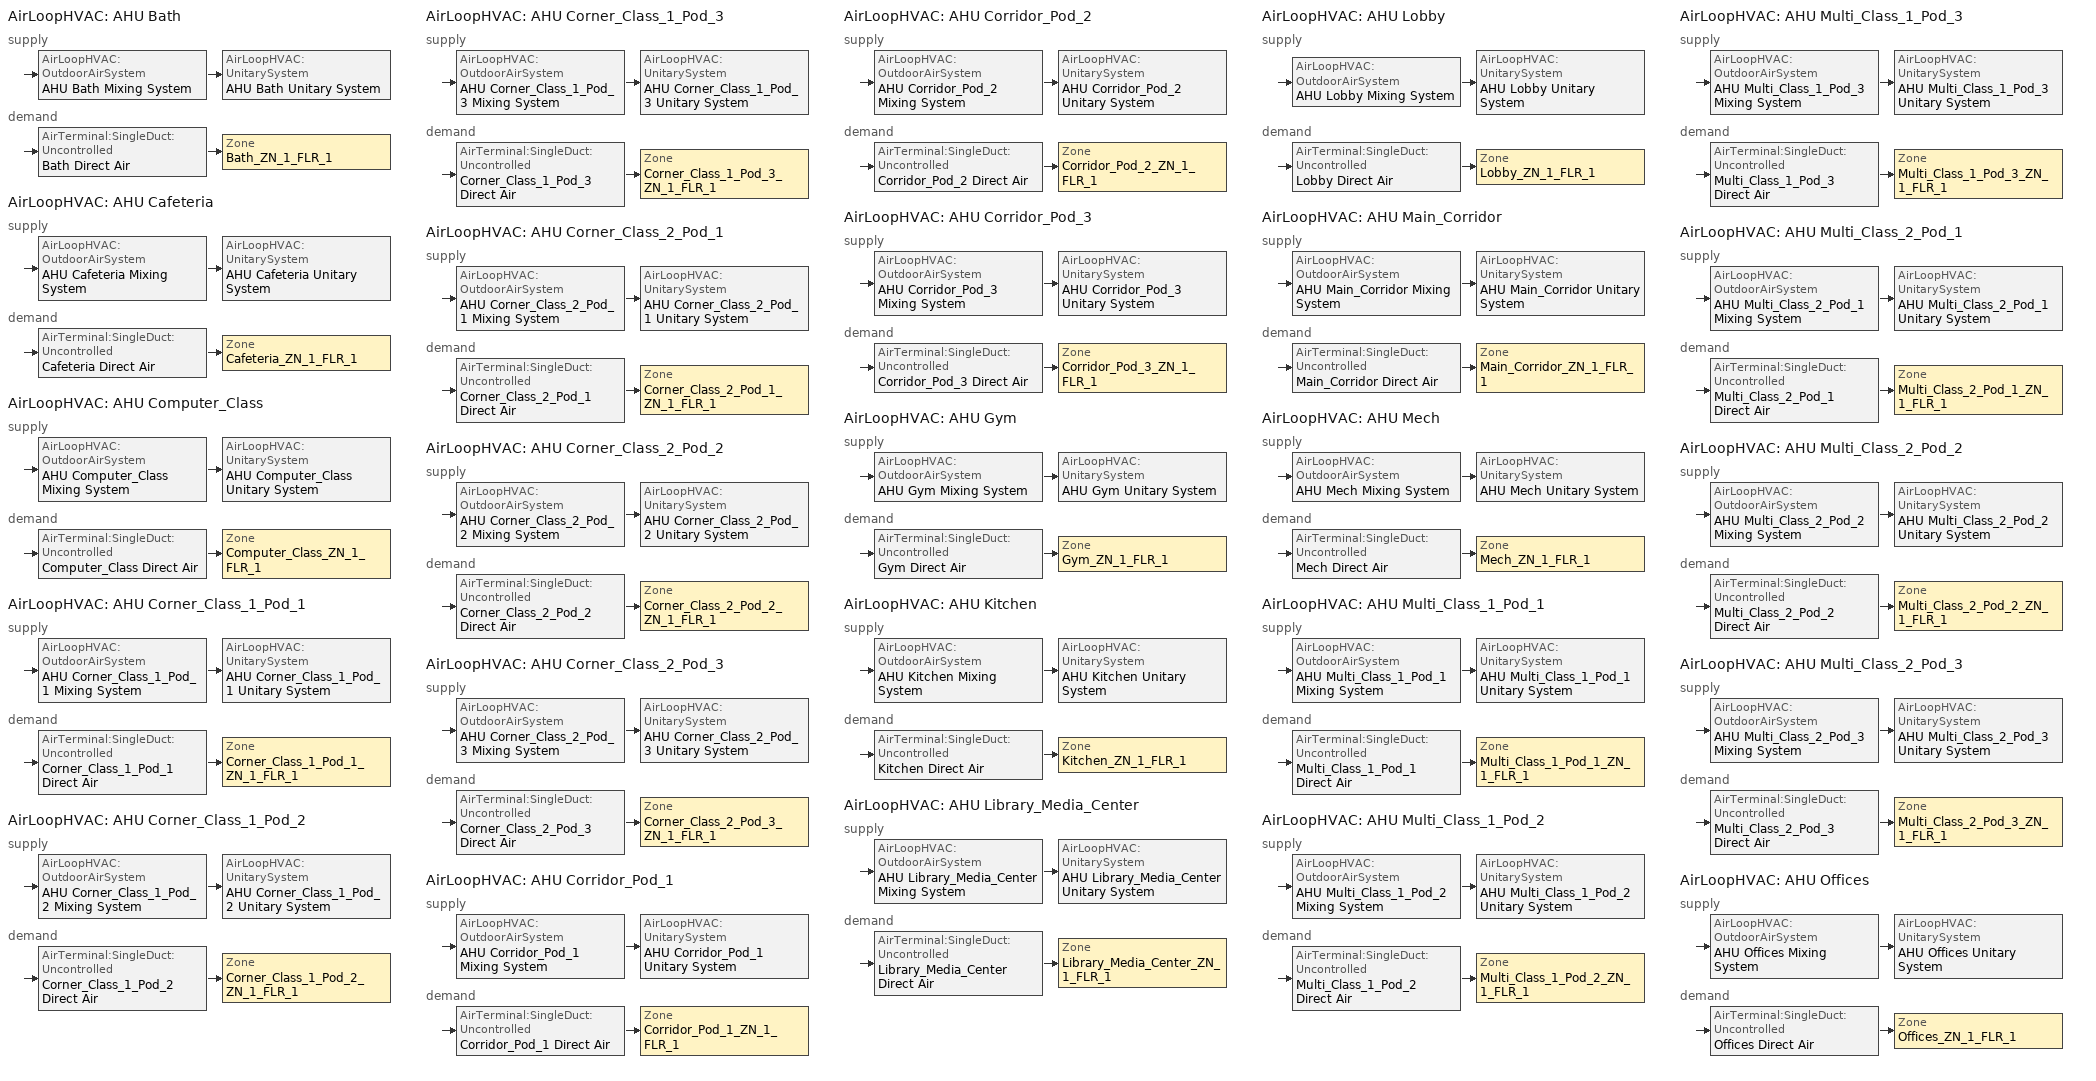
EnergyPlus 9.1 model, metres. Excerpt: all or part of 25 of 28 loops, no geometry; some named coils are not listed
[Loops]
AirLoopHVAC 'AHU Bath'
 supply: AirLoopHVAC:OutdoorAirSystem 'AHU Bath Mixing System' > AirLoopHVAC:UnitarySystem 'AHU Bath Unitary System'
 demand: AirTerminal:SingleDuct:Uncontrolled 'Bath Direct Air' > Zone 'Bath_ZN_1_FLR_1'
AirLoopHVAC 'AHU Cafeteria'
 supply: AirLoopHVAC:OutdoorAirSystem 'AHU Cafeteria Mixing System' > AirLoopHVAC:UnitarySystem 'AHU Cafeteria Unitary System'
 demand: AirTerminal:SingleDuct:Uncontrolled 'Cafeteria Direct Air' > Zone 'Cafeteria_ZN_1_FLR_1'
AirLoopHVAC 'AHU Computer_Class'
 supply: AirLoopHVAC:OutdoorAirSystem 'AHU Computer_Class Mixing System' > AirLoopHVAC:UnitarySystem 'AHU Computer_Class Unitary System'
 demand: AirTerminal:SingleDuct:Uncontrolled 'Computer_Class Direct Air' > Zone 'Computer_Class_ZN_1_FLR_1'
AirLoopHVAC 'AHU Corner_Class_1_Pod_1'
 supply: AirLoopHVAC:OutdoorAirSystem 'AHU Corner_Class_1_Pod_1 Mixing System' > AirLoopHVAC:UnitarySystem 'AHU Corner_Class_1_Pod_1 Unitary System'
 demand: AirTerminal:SingleDuct:Uncontrolled 'Corner_Class_1_Pod_1 Direct Air' > Zone 'Corner_Class_1_Pod_1_ZN_1_FLR_1'
AirLoopHVAC 'AHU Corner_Class_1_Pod_2'
 supply: AirLoopHVAC:OutdoorAirSystem 'AHU Corner_Class_1_Pod_2 Mixing System' > AirLoopHVAC:UnitarySystem 'AHU Corner_Class_1_Pod_2 Unitary System'
 demand: AirTerminal:SingleDuct:Uncontrolled 'Corner_Class_1_Pod_2 Direct Air' > Zone 'Corner_Class_1_Pod_2_ZN_1_FLR_1'
AirLoopHVAC 'AHU Corner_Class_1_Pod_3'
 supply: AirLoopHVAC:OutdoorAirSystem 'AHU Corner_Class_1_Pod_3 Mixing System' > AirLoopHVAC:UnitarySystem 'AHU Corner_Class_1_Pod_3 Unitary System'
 demand: AirTerminal:SingleDuct:Uncontrolled 'Corner_Class_1_Pod_3 Direct Air' > Zone 'Corner_Class_1_Pod_3_ZN_1_FLR_1'
AirLoopHVAC 'AHU Corner_Class_2_Pod_1'
 supply: AirLoopHVAC:OutdoorAirSystem 'AHU Corner_Class_2_Pod_1 Mixing System' > AirLoopHVAC:UnitarySystem 'AHU Corner_Class_2_Pod_1 Unitary System'
 demand: AirTerminal:SingleDuct:Uncontrolled 'Corner_Class_2_Pod_1 Direct Air' > Zone 'Corner_Class_2_Pod_1_ZN_1_FLR_1'
AirLoopHVAC 'AHU Corner_Class_2_Pod_2'
 supply: AirLoopHVAC:OutdoorAirSystem 'AHU Corner_Class_2_Pod_2 Mixing System' > AirLoopHVAC:UnitarySystem 'AHU Corner_Class_2_Pod_2 Unitary System'
 demand: AirTerminal:SingleDuct:Uncontrolled 'Corner_Class_2_Pod_2 Direct Air' > Zone 'Corner_Class_2_Pod_2_ZN_1_FLR_1'
AirLoopHVAC 'AHU Corner_Class_2_Pod_3'
 supply: AirLoopHVAC:OutdoorAirSystem 'AHU Corner_Class_2_Pod_3 Mixing System' > AirLoopHVAC:UnitarySystem 'AHU Corner_Class_2_Pod_3 Unitary System'
 demand: AirTerminal:SingleDuct:Uncontrolled 'Corner_Class_2_Pod_3 Direct Air' > Zone 'Corner_Class_2_Pod_3_ZN_1_FLR_1'
AirLoopHVAC 'AHU Corridor_Pod_1'
 supply: AirLoopHVAC:OutdoorAirSystem 'AHU Corridor_Pod_1 Mixing System' > AirLoopHVAC:UnitarySystem 'AHU Corridor_Pod_1 Unitary System'
 demand: AirTerminal:SingleDuct:Uncontrolled 'Corridor_Pod_1 Direct Air' > Zone 'Corridor_Pod_1_ZN_1_FLR_1'
AirLoopHVAC 'AHU Corridor_Pod_2'
 supply: AirLoopHVAC:OutdoorAirSystem 'AHU Corridor_Pod_2 Mixing System' > AirLoopHVAC:UnitarySystem 'AHU Corridor_Pod_2 Unitary System'
 demand: AirTerminal:SingleDuct:Uncontrolled 'Corridor_Pod_2 Direct Air' > Zone 'Corridor_Pod_2_ZN_1_FLR_1'
AirLoopHVAC 'AHU Corridor_Pod_3'
 supply: AirLoopHVAC:OutdoorAirSystem 'AHU Corridor_Pod_3 Mixing System' > AirLoopHVAC:UnitarySystem 'AHU Corridor_Pod_3 Unitary System'
 demand: AirTerminal:SingleDuct:Uncontrolled 'Corridor_Pod_3 Direct Air' > Zone 'Corridor_Pod_3_ZN_1_FLR_1'
AirLoopHVAC 'AHU Gym'
 supply: AirLoopHVAC:OutdoorAirSystem 'AHU Gym Mixing System' > AirLoopHVAC:UnitarySystem 'AHU Gym Unitary System'
 demand: AirTerminal:SingleDuct:Uncontrolled 'Gym Direct Air' > Zone 'Gym_ZN_1_FLR_1'
AirLoopHVAC 'AHU Kitchen'
 supply: AirLoopHVAC:OutdoorAirSystem 'AHU Kitchen Mixing System' > AirLoopHVAC:UnitarySystem 'AHU Kitchen Unitary System'
 demand: AirTerminal:SingleDuct:Uncontrolled 'Kitchen Direct Air' > Zone 'Kitchen_ZN_1_FLR_1'
AirLoopHVAC 'AHU Library_Media_Center'
 supply: AirLoopHVAC:OutdoorAirSystem 'AHU Library_Media_Center Mixing System' > AirLoopHVAC:UnitarySystem 'AHU Library_Media_Center Unitary System'
 demand: AirTerminal:SingleDuct:Uncontrolled 'Library_Media_Center Direct Air' > Zone 'Library_Media_Center_ZN_1_FLR_1'
AirLoopHVAC 'AHU Lobby'
 supply: AirLoopHVAC:OutdoorAirSystem 'AHU Lobby Mixing System' > AirLoopHVAC:UnitarySystem 'AHU Lobby Unitary System'
 demand: AirTerminal:SingleDuct:Uncontrolled 'Lobby Direct Air' > Zone 'Lobby_ZN_1_FLR_1'
AirLoopHVAC 'AHU Main_Corridor'
 supply: AirLoopHVAC:OutdoorAirSystem 'AHU Main_Corridor Mixing System' > AirLoopHVAC:UnitarySystem 'AHU Main_Corridor Unitary System'
 demand: AirTerminal:SingleDuct:Uncontrolled 'Main_Corridor Direct Air' > Zone 'Main_Corridor_ZN_1_FLR_1'
AirLoopHVAC 'AHU Mech'
 supply: AirLoopHVAC:OutdoorAirSystem 'AHU Mech Mixing System' > AirLoopHVAC:UnitarySystem 'AHU Mech Unitary System'
 demand: AirTerminal:SingleDuct:Uncontrolled 'Mech Direct Air' > Zone 'Mech_ZN_1_FLR_1'
AirLoopHVAC 'AHU Multi_Class_1_Pod_1'
 supply: AirLoopHVAC:OutdoorAirSystem 'AHU Multi_Class_1_Pod_1 Mixing System' > AirLoopHVAC:UnitarySystem 'AHU Multi_Class_1_Pod_1 Unitary System'
 demand: AirTerminal:SingleDuct:Uncontrolled 'Multi_Class_1_Pod_1 Direct Air' > Zone 'Multi_Class_1_Pod_1_ZN_1_FLR_1'
AirLoopHVAC 'AHU Multi_Class_1_Pod_2'
 supply: AirLoopHVAC:OutdoorAirSystem 'AHU Multi_Class_1_Pod_2 Mixing System' > AirLoopHVAC:UnitarySystem 'AHU Multi_Class_1_Pod_2 Unitary System'
 demand: AirTerminal:SingleDuct:Uncontrolled 'Multi_Class_1_Pod_2 Direct Air' > Zone 'Multi_Class_1_Pod_2_ZN_1_FLR_1'
AirLoopHVAC 'AHU Multi_Class_1_Pod_3'
 supply: AirLoopHVAC:OutdoorAirSystem 'AHU Multi_Class_1_Pod_3 Mixing System' > AirLoopHVAC:UnitarySystem 'AHU Multi_Class_1_Pod_3 Unitary System'
 demand: AirTerminal:SingleDuct:Uncontrolled 'Multi_Class_1_Pod_3 Direct Air' > Zone 'Multi_Class_1_Pod_3_ZN_1_FLR_1'
AirLoopHVAC 'AHU Multi_Class_2_Pod_1'
 supply: AirLoopHVAC:OutdoorAirSystem 'AHU Multi_Class_2_Pod_1 Mixing System' > AirLoopHVAC:UnitarySystem 'AHU Multi_Class_2_Pod_1 Unitary System'
 demand: AirTerminal:SingleDuct:Uncontrolled 'Multi_Class_2_Pod_1 Direct Air' > Zone 'Multi_Class_2_Pod_1_ZN_1_FLR_1'
AirLoopHVAC 'AHU Multi_Class_2_Pod_2'
 supply: AirLoopHVAC:OutdoorAirSystem 'AHU Multi_Class_2_Pod_2 Mixing System' > AirLoopHVAC:UnitarySystem 'AHU Multi_Class_2_Pod_2 Unitary System'
 demand: AirTerminal:SingleDuct:Uncontrolled 'Multi_Class_2_Pod_2 Direct Air' > Zone 'Multi_Class_2_Pod_2_ZN_1_FLR_1'
AirLoopHVAC 'AHU Multi_Class_2_Pod_3'
 supply: AirLoopHVAC:OutdoorAirSystem 'AHU Multi_Class_2_Pod_3 Mixing System' > AirLoopHVAC:UnitarySystem 'AHU Multi_Class_2_Pod_3 Unitary System'
 demand: AirTerminal:SingleDuct:Uncontrolled 'Multi_Class_2_Pod_3 Direct Air' > Zone 'Multi_Class_2_Pod_3_ZN_1_FLR_1'
AirLoopHVAC 'AHU Offices'
 supply: AirLoopHVAC:OutdoorAirSystem 'AHU Offices Mixing System' > AirLoopHVAC:UnitarySystem 'AHU Offices Unitary System'
 demand: AirTerminal:SingleDuct:Uncontrolled 'Offices Direct Air' > Zone 'Offices_ZN_1_FLR_1'
[AirLoopHVAC]
Name | Design supply air flow rate
AHU Bath | 0.8
AHU Cafeteria; AHU Library_Media_Center | 5
AHU Computer_Class; AHU Corner_Class_1_Pod_1; AHU Corner_Class_1_Pod_2; AHU Corner_Class_1_Pod_3; AHU Corner_Class_2_Pod_1; AHU Corner_Class_2_Pod_2; AHU Corner_Class_2_Pod_3; AHU Lobby | 0.75
AHU Corridor_Pod_1; AHU Corridor_Pod_2; AHU Corridor_Pod_3; AHU Multi_Class_1_Pod_1; AHU Multi_Class_1_Pod_2; AHU Multi_Class_1_Pod_3 | 6
AHU Gym | 3
AHU Kitchen; AHU Offices | 2.5
AHU Main_Corridor | 1
AHU Mech | 1.5
AHU Multi_Class_2_Pod_1; AHU Multi_Class_2_Pod_2 | 1.3
AHU Multi_Class_2_Pod_3 | 2
[AirLoopHVAC:UnitarySystem] Availability schedule=FANAVAILSCHED; Control type=Load; Cooling supply air flow rate method=SupplyAirFlowRate; Dehumidification control type=None; Dx heating coil sizing ratio=1; Fan placement=BlowThrough; Fraction of on cycle power use=0; Heat pump fan delay time=60; Heat pump time constant=60; Heating supply air flow rate method=SupplyAirFlowRate; Latent load control=SensibleOnlyLoadControl; Maximum cycling rate=2.5; Maximum outdoor dry bulb temperature for supplemental heater operation=21; Maximum supply air temperature=80; Maximum temperature for heat recovery=80; Minimum supply air temperature=2; Supply air fan operating mode schedule=CyclingFanSch; Use doas dx cooling coil=No
Name | Controlling zone or thermostat location | Cooling coil | Cooling supply air flow rate | Heating coil | Heating supply air flow rate | Supply fan
AHU Bath Unitary System | Bath_ZN_1_FLR_1 | Bath Cooling Coil | 0.8 | Bath Heating Coil | 0.8 | AHU Bath Supply Fan
AHU Cafeteria Unitary System | Cafeteria_ZN_1_FLR_1 | Cafeteria Cooling Coil | 5 | Cafeteria Heating Coil | 5 | AHU Cafeteria Supply Fan
AHU Computer_Class Unitary System | Computer_Class_ZN_1_FLR_1 | Computer_Class Cooling Coil | 0.75 | Computer_Class Heating Coil | 0.75 | AHU Computer_Class Supply Fan
AHU Corner_Class_1_Pod_1 Unitary System | Corner_Class_1_Pod_1_ZN_1_FLR_1 | Corner_Class_1_Pod_1 Cooling Coil | 0.75 | Corner_Class_1_Pod_1 Heating Coil | 0.75 | AHU Corner_Class_1_Pod_1 Supply Fan
AHU Corner_Class_1_Pod_2 Unitary System | Corner_Class_1_Pod_2_ZN_1_FLR_1 | Corner_Class_1_Pod_2 Cooling Coil | 0.75 | Corner_Class_1_Pod_2 Heating Coil | 0.75 | AHU Corner_Class_1_Pod_2 Supply Fan
AHU Corner_Class_1_Pod_3 Unitary System | Corner_Class_1_Pod_3_ZN_1_FLR_1 | Corner_Class_1_Pod_3 Cooling Coil | 0.75 | Corner_Class_1_Pod_3 Heating Coil | 0.75 | AHU Corner_Class_1_Pod_3 Supply Fan
AHU Corner_Class_2_Pod_1 Unitary System | Corner_Class_2_Pod_1_ZN_1_FLR_1 | Corner_Class_2_Pod_1 Cooling Coil | 0.75 | Corner_Class_2_Pod_1 Heating Coil | 0.75 | AHU Corner_Class_2_Pod_1 Supply Fan
AHU Corner_Class_2_Pod_2 Unitary System | Corner_Class_2_Pod_2_ZN_1_FLR_1 | Corner_Class_2_Pod_2 Cooling Coil | 0.75 | Corner_Class_2_Pod_2 Heating Coil | 0.75 | AHU Corner_Class_2_Pod_2 Supply Fan
AHU Corner_Class_2_Pod_3 Unitary System | Corner_Class_2_Pod_3_ZN_1_FLR_1 | Corner_Class_2_Pod_3 Cooling Coil | 0.75 | Corner_Class_2_Pod_3 Heating Coil | 0.75 | AHU Corner_Class_2_Pod_3 Supply Fan
AHU Corridor_Pod_1 Unitary System | Corridor_Pod_1_ZN_1_FLR_1 | Corridor_Pod_1 Cooling Coil | 6 | Corridor_Pod_1 Heating Coil | 6 | AHU Corridor_Pod_1 Supply Fan
AHU Corridor_Pod_2 Unitary System | Corridor_Pod_2_ZN_1_FLR_1 | Corridor_Pod_2 Cooling Coil | 6 | Corridor_Pod_2 Heating Coil | 6 | AHU Corridor_Pod_2 Supply Fan
AHU Corridor_Pod_3 Unitary System | Corridor_Pod_3_ZN_1_FLR_1 | Corridor_Pod_3 Cooling Coil | 6 | Corridor_Pod_3 Heating Coil | 6 | AHU Corridor_Pod_3 Supply Fan
AHU Gym Unitary System | Gym_ZN_1_FLR_1 | Gym Cooling Coil | 3 | Gym Heating Coil | 3 | AHU Gym Supply Fan
AHU Kitchen Unitary System | Kitchen_ZN_1_FLR_1 | Kitchen Cooling Coil | 2.5 | Kitchen Heating Coil | 2.5 | AHU Kitchen Supply Fan
AHU Library_Media_Center Unitary System | Library_Media_Center_ZN_1_FLR_1 | Library_Media_Center Cooling Coil | 5 | Library_Media_Center Heating Coil | 5 | AHU Library_Media_Center Supply Fan
AHU Lobby Unitary System | Lobby_ZN_1_FLR_1 | Lobby Cooling Coil | 0.75 | Lobby Heating Coil | 0.75 | AHU Lobby Supply Fan
AHU Main_Corridor Unitary System | Main_Corridor_ZN_1_FLR_1 | Main_Corridor Cooling Coil | 1 | Main_Corridor Heating Coil | 1 | AHU Main_Corridor Supply Fan
AHU Mech Unitary System | Mech_ZN_1_FLR_1 | Mech Cooling Coil | 1.5 | Mech Heating Coil | 1.5 | AHU Mech Supply Fan
AHU Multi_Class_1_Pod_1 Unitary System | Multi_Class_1_Pod_1_ZN_1_FLR_1 | Multi_Class_1_Pod_1 Cooling Coil | 6 | Multi_Class_1_Pod_1 Heating Coil | 6 | AHU Multi_Class_1_Pod_1 Supply Fan
AHU Multi_Class_1_Pod_2 Unitary System | Multi_Class_1_Pod_2_ZN_1_FLR_1 | Multi_Class_1_Pod_2 Cooling Coil | 6 | Multi_Class_1_Pod_2 Heating Coil | 6 | AHU Multi_Class_1_Pod_2 Supply Fan
AHU Multi_Class_1_Pod_3 Unitary System | Multi_Class_1_Pod_3_ZN_1_FLR_1 | Multi_Class_1_Pod_3 Cooling Coil | 6 | Multi_Class_1_Pod_3 Heating Coil | 6 | AHU Multi_Class_1_Pod_3 Supply Fan
AHU Multi_Class_2_Pod_1 Unitary System | Multi_Class_2_Pod_1_ZN_1_FLR_1 | Multi_Class_2_Pod_1 Cooling Coil | 1.3 | Multi_Class_2_Pod_1 Heating Coil | 1.3 | AHU Multi_Class_2_Pod_1 Supply Fan
AHU Multi_Class_2_Pod_2 Unitary System | Multi_Class_2_Pod_2_ZN_1_FLR_1 | Multi_Class_2_Pod_2 Cooling Coil | 1.3 | Multi_Class_2_Pod_2 Heating Coil | 1.3 | AHU Multi_Class_2_Pod_2 Supply Fan
AHU Multi_Class_2_Pod_3 Unitary System | Multi_Class_2_Pod_3_ZN_1_FLR_1 | Multi_Class_2_Pod_3 Cooling Coil | 2 | Multi_Class_2_Pod_3 Heating Coil | 2 | AHU Multi_Class_2_Pod_3 Supply Fan
AHU Offices Unitary System | Offices_ZN_1_FLR_1 | Offices Cooling Coil | 2.5 | Offices Heating Coil | 2.5 | AHU Offices Supply Fan
[AirTerminal:SingleDuct:Uncontrolled] Availability schedule=ALWAYS_ON
Name | Maximum air flow rate
Bath Direct Air | 0.8
Cafeteria Direct Air; Library_Media_Center Direct Air | 5
Computer_Class Direct Air; Corner_Class_1_Pod_1 Direct Air; Corner_Class_1_Pod_2 Direct Air; Corner_Class_1_Pod_3 Direct Air; Corner_Class_2_Pod_1 Direct Air; Corner_Class_2_Pod_2 Direct Air; Corner_Class_2_Pod_3 Direct Air; Multi_Class_2_Pod_3 Direct Air | 2
Corridor_Pod_1 Direct Air; Corridor_Pod_2 Direct Air; Corridor_Pod_3 Direct Air; Multi_Class_1_Pod_1 Direct Air; Multi_Class_1_Pod_2 Direct Air; Multi_Class_1_Pod_3 Direct Air | 6
Gym Direct Air | 3
Kitchen Direct Air; Offices Direct Air | 2.5
Lobby Direct Air | 0.75
Main_Corridor Direct Air | 1
Mech Direct Air | 1.5
Multi_Class_2_Pod_1 Direct Air; Multi_Class_2_Pod_2 Direct Air | 1.3
[Controller:OutdoorAir] Control high indoor humidity based on outdoor humidity ratio=Yes; Economizer control action type=ModulateFlow; Economizer control type=NoEconomizer; Heat recovery bypass control type=BypassWhenWithinEconomizerLimits; High humidity control=No; High humidity outdoor air flow ratio=1; Lockout type=NoLockout; Maximum outdoor air flow rate=1; Minimum limit type=ProportionalMinimum; Minimum outdoor air flow rate=0
AHU Bath Mixing Controller; AHU Cafeteria Mixing Controller; AHU Computer_Class Mixing Controller; AHU Corner_Class_1_Pod_1 Mixing Controller; AHU Corner_Class_1_Pod_2 Mixing Controller; AHU Corner_Class_1_Pod_3 Mixing Controller; AHU Corner_Class_2_Pod_1 Mixing Controller; AHU Corner_Class_2_Pod_2 Mixing Controller; AHU Corner_Class_2_Pod_3 Mixing Controller; AHU Corridor_Pod_1 Mixing Controller; AHU Corridor_Pod_2 Mixing Controller; AHU Corridor_Pod_3 Mixing Controller; AHU Gym Mixing Controller; AHU Kitchen Mixing Controller; AHU Library_Media_Center Mixing Controller; AHU Lobby Mixing Controller; AHU Main_Corridor Mixing Controller; AHU Mech Mixing Controller; AHU Multi_Class_1_Pod_1 Mixing Controller; AHU Multi_Class_1_Pod_2 Mixing Controller; AHU Multi_Class_1_Pod_3 Mixing Controller; AHU Multi_Class_2_Pod_1 Mixing Controller; AHU Multi_Class_2_Pod_2 Mixing Controller; AHU Multi_Class_2_Pod_3 Mixing Controller; AHU Offices Mixing Controller
[EnergyManagementSystem:Actuator] Actuated component control type=Air Mass Flow Rate; Actuated component type=Outdoor Air Controller
Name | Actuated component unique
Bath_Mixing_Flow | AHU Bath Mixing Controller
Cafeteria_Mixing_Flow | AHU Cafeteria Mixing Controller
Computer_Class_Mixing_Flow | AHU Computer_Class Mixing Controller
Corner_Class_1_Pod_1_Mixing_Flow | AHU Corner_Class_1_Pod_1 Mixing Controller
Corner_Class_1_Pod_2_Mixing_Flow | AHU Corner_Class_1_Pod_2 Mixing Controller
Corner_Class_1_Pod_3_Mixing_Flow | AHU Corner_Class_1_Pod_3 Mixing Controller
Corner_Class_2_Pod_1_Mixing_Flow | AHU Corner_Class_2_Pod_1 Mixing Controller
Corner_Class_2_Pod_2_Mixing_Flow | AHU Corner_Class_2_Pod_2 Mixing Controller
Corner_Class_2_Pod_3_Mixing_Flow | AHU Corner_Class_2_Pod_3 Mixing Controller
Corridor_Pod_1_Mixing_Flow | AHU Corridor_Pod_1 Mixing Controller
Corridor_Pod_2_Mixing_Flow | AHU Corridor_Pod_2 Mixing Controller
Corridor_Pod_3_Mixing_Flow | AHU Corridor_Pod_3 Mixing Controller
Gym_Mixing_Flow | AHU Gym Mixing Controller
Kitchen_Mixing_Flow | AHU Kitchen Mixing Controller
Library_Media_Center_Mixing_Flow | AHU Library_Media_Center Mixing Controller
Lobby_Mixing_Flow | AHU Lobby Mixing Controller
Main_Corridor_Mixing_Flow | AHU Main_Corridor Mixing Controller
Mech_Mixing_Flow | AHU Mech Mixing Controller
Multi_Class_1_Pod_1_Mixing_Flow | AHU Multi_Class_1_Pod_1 Mixing Controller
Multi_Class_1_Pod_2_Mixing_Flow | AHU Multi_Class_1_Pod_2 Mixing Controller
Multi_Class_1_Pod_3_Mixing_Flow | AHU Multi_Class_1_Pod_3 Mixing Controller
Multi_Class_2_Pod_1_Mixing_Flow | AHU Multi_Class_2_Pod_1 Mixing Controller
Multi_Class_2_Pod_2_Mixing_Flow | AHU Multi_Class_2_Pod_2 Mixing Controller
Multi_Class_2_Pod_3_Mixing_Flow | AHU Multi_Class_2_Pod_3 Mixing Controller
Offices_Mixing_Flow | AHU Offices Mixing Controller
[EnergyManagementSystem:GlobalVariable]
EnergyManagementSystem:GlobalVariable 24: Multi_Class_2_Pod_3_HWCoil_Air_Mdot; Multi_Class_2_Pod_3_HWCoil_Water_Mdot; Multi_Class_2_Pod_3_HWCoil_Water_Mdot_Max; Multi_Class_2_Pod_3_HWCoil_Coil_Eff; Multi_Class_2_Pod_3_HWCoil_Air_Toutlet; Multi_Class_2_Pod_3_HWCoil_Tot_Cool_Power; Multi_Class_2_Pod_3_HWCoil_Air_Woutlet; Multi_Class_2_Pod_3_HWCoil_Water_Toutlet; Multi_Class_2_Pod_3_HWCoil_Asad; Multi_Class_2_Pod_3_HWCoil_Bsad; Multi_Class_2_Pod_3_HWCoil_Acd; Multi_Class_2_Pod_3_HWCoil_Bcd; Multi_Class_2_Pod_3_HWCoil_UA; Multi_Class_2_POD_3_HWCoil_InletCoeff
EnergyManagementSystem:GlobalVariable 25: Corridor_Pod_1_CWCoil_Air_Mdot; Corridor_Pod_1_CWCoil_Water_Mdot; Corridor_Pod_1_CWCoil_Water_Mdot_Max; Corridor_Pod_1_CWCoil_Coil_Eff; Corridor_Pod_1_CWCoil_Air_Toutlet; Corridor_Pod_1_CWCoil_Tot_Cool_Power; Corridor_Pod_1_CWCoil_Air_Woutlet; Corridor_Pod_1_CWCoil_Water_Toutlet; Corridor_Pod_1_CWCoil_Asad; Corridor_Pod_1_CWCoil_Bsad; Corridor_Pod_1_CWCoil_Acd; Corridor_Pod_1_CWCoil_Bcd; Corridor_Pod_1_CWCoil_UA; Corridor_Pod_1_CWCoil_InletCoeff
EnergyManagementSystem:GlobalVariable 26: Corridor_Pod_1_HWCoil_Air_Mdot; Corridor_Pod_1_HWCoil_Water_Mdot; Corridor_Pod_1_HWCoil_Water_Mdot_Max; Corridor_Pod_1_HWCoil_Coil_Eff; Corridor_Pod_1_HWCoil_Air_Toutlet; Corridor_Pod_1_HWCoil_Tot_Cool_Power; Corridor_Pod_1_HWCoil_Air_Woutlet; Corridor_Pod_1_HWCoil_Water_Toutlet; Corridor_Pod_1_HWCoil_Asad; Corridor_Pod_1_HWCoil_Bsad; Corridor_Pod_1_HWCoil_Acd; Corridor_Pod_1_HWCoil_Bcd; Corridor_Pod_1_HWCoil_UA; Corridor_Pod_1_HWCoil_InletCoeff
EnergyManagementSystem:GlobalVariable 27: Corridor_Pod_2_CWCoil_Air_Mdot; Corridor_Pod_2_CWCoil_Water_Mdot; Corridor_Pod_2_CWCoil_Water_Mdot_Max; Corridor_Pod_2_CWCoil_Coil_Eff; Corridor_Pod_2_CWCoil_Air_Toutlet; Corridor_Pod_2_CWCoil_Tot_Cool_Power; Corridor_Pod_2_CWCoil_Air_Woutlet; Corridor_Pod_2_CWCoil_Water_Toutlet; Corridor_Pod_2_CWCoil_Asad; Corridor_Pod_2_CWCoil_Bsad; Corridor_Pod_2_CWCoil_Acd; Corridor_Pod_2_CWCoil_Bcd; Corridor_Pod_2_CWCoil_UA; Corridor_Pod_2_CWCoil_InletCoeff
EnergyManagementSystem:GlobalVariable 28: Corridor_Pod_2_HWCoil_Air_Mdot; Corridor_Pod_2_HWCoil_Water_Mdot; Corridor_Pod_2_HWCoil_Water_Mdot_Max; Corridor_Pod_2_HWCoil_Coil_Eff; Corridor_Pod_2_HWCoil_Air_Toutlet; Corridor_Pod_2_HWCoil_Tot_Cool_Power; Corridor_Pod_2_HWCoil_Air_Woutlet; Corridor_Pod_2_HWCoil_Water_Toutlet; Corridor_Pod_2_HWCoil_Asad; Corridor_Pod_2_HWCoil_Bsad; Corridor_Pod_2_HWCoil_Acd; Corridor_Pod_2_HWCoil_Bcd; Corridor_Pod_2_HWCoil_UA; Corridor_Pod_2_HWCoil_InletCoeff
EnergyManagementSystem:GlobalVariable 29: Corridor_Pod_3_CWCoil_Air_Mdot; Corridor_Pod_3_CWCoil_Water_Mdot; Corridor_Pod_3_CWCoil_Water_Mdot_Max; Corridor_Pod_3_CWCoil_Coil_Eff; Corridor_Pod_3_CWCoil_Air_Toutlet; Corridor_Pod_3_CWCoil_Tot_Cool_Power; Corridor_Pod_3_CWCoil_Air_Woutlet; Corridor_Pod_3_CWCoil_Water_Toutlet; Corridor_Pod_3_CWCoil_Asad; Corridor_Pod_3_CWCoil_Bsad; Corridor_Pod_3_CWCoil_Acd; Corridor_Pod_3_CWCoil_Bcd; Corridor_Pod_3_CWCoil_UA; Corridor_Pod_3_CWCoil_InletCoeff
EnergyManagementSystem:GlobalVariable 30: Corridor_Pod_3_HWCoil_Air_Mdot; Corridor_Pod_3_HWCoil_Water_Mdot; Corridor_Pod_3_HWCoil_Water_Mdot_Max; Corridor_Pod_3_HWCoil_Coil_Eff; Corridor_Pod_3_HWCoil_Air_Toutlet; Corridor_Pod_3_HWCoil_Tot_Cool_Power; Corridor_Pod_3_HWCoil_Air_Woutlet; Corridor_Pod_3_HWCoil_Water_Toutlet; Corridor_Pod_3_HWCoil_Asad; Corridor_Pod_3_HWCoil_Bsad; Corridor_Pod_3_HWCoil_Acd; Corridor_Pod_3_HWCoil_Bcd; Corridor_Pod_3_HWCoil_UA; Corridor_Pod_3_HWCoil_InletCoeff
EnergyManagementSystem:GlobalVariable 31: Main_Corridor_CWCoil_Air_Mdot; Main_Corridor_CWCoil_Water_Mdot; Main_Corridor_CWCoil_Water_Mdot_Max; Main_Corridor_CWCoil_Coil_Eff; Main_Corridor_CWCoil_Air_Toutlet; Main_Corridor_CWCoil_Tot_Cool_Power; Main_Corridor_CWCoil_Air_Woutlet; Main_Corridor_CWCoil_Water_Toutlet; Main_Corridor_CWCoil_Asad; Main_Corridor_CWCoil_Bsad; Main_Corridor_CWCoil_Acd; Main_Corridor_CWCoil_Bcd; Main_Corridor_CWCoil_UA; Main_Corridor_CWCoil_InletCoeff
EnergyManagementSystem:GlobalVariable 32: Main_Corridor_HWCoil_Air_Mdot; Main_Corridor_HWCoil_Water_Mdot; Main_Corridor_HWCoil_Water_Mdot_Max; Main_Corridor_HWCoil_Coil_Eff; Main_Corridor_HWCoil_Air_Toutlet; Main_Corridor_HWCoil_Tot_Cool_Power; Main_Corridor_HWCoil_Air_Woutlet; Main_Corridor_HWCoil_Water_Toutlet; Main_Corridor_HWCoil_Asad; Main_Corridor_HWCoil_Bsad; Main_Corridor_HWCoil_Acd; Main_Corridor_HWCoil_Bcd; Main_Corridor_HWCoil_UA; Main_Corridor_HWCoil_InletCoeff
EnergyManagementSystem:GlobalVariable 33: Mech_CWCoil_Air_Mdot; Mech_CWCoil_Water_Mdot; Mech_CWCoil_Water_Mdot_Max; Mech_CWCoil_Coil_Eff; Mech_CWCoil_Air_Toutlet; Mech_CWCoil_Tot_Cool_Power; Mech_CWCoil_Air_Woutlet; Mech_CWCoil_Water_Toutlet; Mech_CWCoil_Asad; Mech_CWCoil_Bsad; Mech_CWCoil_Acd; Mech_CWCoil_Bcd; Mech_CWCoil_UA; Mech_CWCoil_InletCoeff
EnergyManagementSystem:GlobalVariable 34: Mech_HWCoil_Air_Mdot; Mech_HWCoil_Water_Mdot; Mech_HWCoil_Water_Mdot_Max; Mech_HWCoil_Coil_Eff; Mech_HWCoil_Air_Toutlet; Mech_HWCoil_Tot_Cool_Power; Mech_HWCoil_Air_Woutlet; Mech_HWCoil_Water_Toutlet; Mech_HWCoil_Asad; Mech_HWCoil_Bsad; Mech_HWCoil_Acd; Mech_HWCoil_Bcd; Mech_HWCoil_UA; Mech_HWCoil_InletCoeff
EnergyManagementSystem:GlobalVariable 35: Computer_Class_CWCoil_Air_Mdot; Computer_Class_CWCoil_Water_Mdot; Computer_Class_CWCoil_Water_Mdot_Max; Computer_Class_CWCoil_Coil_Eff; Computer_Class_CWCoil_Air_Toutlet; Computer_Class_CWCoil_Tot_Cool_Power; Computer_Class_CWCoil_Air_Woutlet; Computer_Class_CWCoil_Water_Toutlet; Computer_Class_CWCoil_Asad; Computer_Class_CWCoil_Bsad; Computer_Class_CWCoil_Acd; Computer_Class_CWCoil_Bcd; Computer_Class_CWCoil_UA; Computer_Class_CWCoil_InletCoeff
EnergyManagementSystem:GlobalVariable 36: Computer_Class_HWCoil_Air_Mdot; Computer_Class_HWCoil_Water_Mdot; Computer_Class_HWCoil_Water_Mdot_Max; Computer_Class_HWCoil_Coil_Eff; Computer_Class_HWCoil_Air_Toutlet; Computer_Class_HWCoil_Tot_Cool_Power; Computer_Class_HWCoil_Air_Woutlet; Computer_Class_HWCoil_Water_Toutlet; Computer_Class_HWCoil_Asad; Computer_Class_HWCoil_Bsad; Computer_Class_HWCoil_Acd; Computer_Class_HWCoil_Bcd; Computer_Class_HWCoil_UA; Computer_Class_HWCoil_InletCoeff
EnergyManagementSystem:GlobalVariable 37: Library_Media_Center_CWCoil_Air_Mdot; Library_Media_Center_CWCoil_Water_Mdot; Library_Media_Center_CWCoil_Water_Mdot_Max; Library_Media_Center_CWCoil_Coil_Eff; Library_Media_Center_CWCoil_Air_Toutlet; Library_Media_Center_CWCoil_Tot_Cool_Power; Library_Media_Center_CWCoil_Air_Woutlet; Library_Media_Center_CWCoil_Water_Toutlet; Library_Media_Center_CWCoil_Asad; Library_Media_Center_CWCoil_Bsad; Library_Media_Center_CWCoil_Acd; Library_Media_Center_CWCoil_Bcd; Library_Media_Center_CWCoil_UA; Library_Media_Center_CWCoil_InletCoeff
EnergyManagementSystem:GlobalVariable 38: Library_Media_Center_HWCoil_Air_Mdot; Library_Media_Center_HWCoil_Water_Mdot; Library_Media_Center_HWCoil_Water_Mdot_Max; Library_Media_Center_HWCoil_Coil_Eff; Library_Media_Center_HWCoil_Air_Toutlet; Library_Media_Center_HWCoil_Tot_Cool_Power; Library_Media_Center_HWCoil_Air_Woutlet; Library_Media_Center_HWCoil_Water_Toutlet; Library_Media_Center_HWCoil_Asad; Library_Media_Center_HWCoil_Bsad; Library_Media_Center_HWCoil_Acd; Library_Media_Center_HWCoil_Bcd; Library_Media_Center_HWCoil_UA; Library_Media_Center_HWCoil_InletCoeff
EnergyManagementSystem:GlobalVariable 39: Offices_CWCoil_Air_Mdot; Offices_CWCoil_Water_Mdot; Offices_CWCoil_Water_Mdot_Max; Offices_CWCoil_Coil_Eff; Offices_CWCoil_Air_Toutlet; Offices_CWCoil_Tot_Cool_Power; Offices_CWCoil_Air_Woutlet; Offices_CWCoil_Water_Toutlet; Offices_CWCoil_Asad; Offices_CWCoil_Bsad; Offices_CWCoil_Acd; Offices_CWCoil_Bcd; Offices_CWCoil_UA; Offices_CWCoil_InletCoeff
EnergyManagementSystem:GlobalVariable 40: Offices_HWCoil_Air_Mdot; Offices_HWCoil_Water_Mdot; Offices_HWCoil_Water_Mdot_Max; Offices_HWCoil_Coil_Eff; Offices_HWCoil_Air_Toutlet; Offices_HWCoil_Tot_Cool_Power; Offices_HWCoil_Air_Woutlet; Offices_HWCoil_Water_Toutlet; Offices_HWCoil_Asad; Offices_HWCoil_Bsad; Offices_HWCoil_Acd; Offices_HWCoil_Bcd; Offices_HWCoil_UA; Offices_HWCoil_InletCoeff
EnergyManagementSystem:GlobalVariable 41: Lobby_CWCoil_Air_Mdot; Lobby_CWCoil_Water_Mdot; Lobby_CWCoil_Water_Mdot_Max; Lobby_CWCoil_Coil_Eff; Lobby_CWCoil_Air_Toutlet; Lobby_CWCoil_Tot_Cool_Power; Lobby_CWCoil_Air_Woutlet; Lobby_CWCoil_Water_Toutlet; Lobby_CWCoil_Asad; Lobby_CWCoil_Bsad; Lobby_CWCoil_Acd; Lobby_CWCoil_Bcd; Lobby_CWCoil_UA; Lobby_CWCoil_InletCoeff
EnergyManagementSystem:GlobalVariable 42: Lobby_HWCoil_Air_Mdot; Lobby_HWCoil_Water_Mdot; Lobby_HWCoil_Water_Mdot_Max; Lobby_HWCoil_Coil_Eff; Lobby_HWCoil_Air_Toutlet; Lobby_HWCoil_Tot_Cool_Power; Lobby_HWCoil_Air_Woutlet; Lobby_HWCoil_Water_Toutlet; Lobby_HWCoil_Asad; Lobby_HWCoil_Bsad; Lobby_HWCoil_Acd; Lobby_HWCoil_Bcd; Lobby_HWCoil_UA; Lobby_HWCoil_InletCoeff
EnergyManagementSystem:GlobalVariable 43: Cafeteria_CWCoil_Air_Mdot; Cafeteria_CWCoil_Water_Mdot; Cafeteria_CWCoil_Water_Mdot_Max; Cafeteria_CWCoil_Coil_Eff; Cafeteria_CWCoil_Air_Toutlet; Cafeteria_CWCoil_Tot_Cool_Power; Cafeteria_CWCoil_Air_Woutlet; Cafeteria_CWCoil_Water_Toutlet; Cafeteria_CWCoil_Asad; Cafeteria_CWCoil_Bsad; Cafeteria_CWCoil_Acd; Cafeteria_CWCoil_Bcd; Cafeteria_CWCoil_UA; Cafeteria_CWCoil_InletCoeff
EnergyManagementSystem:GlobalVariable 44: Cafeteria_HWCoil_Air_Mdot; Cafeteria_HWCoil_Water_Mdot; Cafeteria_HWCoil_Water_Mdot_Max; Cafeteria_HWCoil_Coil_Eff; Cafeteria_HWCoil_Air_Toutlet; Cafeteria_HWCoil_Tot_Cool_Power; Cafeteria_HWCoil_Air_Woutlet; Cafeteria_HWCoil_Water_Toutlet; Cafeteria_HWCoil_Asad; Cafeteria_HWCoil_Bsad; Cafeteria_HWCoil_Acd; Cafeteria_HWCoil_Bcd; Cafeteria_HWCoil_UA; Cafeteria_HWCoil_InletCoeff
EnergyManagementSystem:GlobalVariable 45: Kitchen_CWCoil_Air_Mdot; Kitchen_CWCoil_Water_Mdot; Kitchen_CWCoil_Water_Mdot_Max; Kitchen_CWCoil_Coil_Eff; Kitchen_CWCoil_Air_Toutlet; Kitchen_CWCoil_Tot_Cool_Power; Kitchen_CWCoil_Air_Woutlet; Kitchen_CWCoil_Water_Toutlet; Kitchen_CWCoil_Asad; Kitchen_CWCoil_Bsad; Kitchen_CWCoil_Acd; Kitchen_CWCoil_Bcd; Kitchen_CWCoil_UA; Kitchen_CWCoil_InletCoeff
EnergyManagementSystem:GlobalVariable 46: Kitchen_HWCoil_Air_Mdot; Kitchen_HWCoil_Water_Mdot; Kitchen_HWCoil_Water_Mdot_Max; Kitchen_HWCoil_Coil_Eff; Kitchen_HWCoil_Air_Toutlet; Kitchen_HWCoil_Tot_Cool_Power; Kitchen_HWCoil_Air_Woutlet; Kitchen_HWCoil_Water_Toutlet; Kitchen_HWCoil_Asad; Kitchen_HWCoil_Bsad; Kitchen_HWCoil_Acd; Kitchen_HWCoil_Bcd; Kitchen_HWCoil_UA; Kitchen_HWCoil_InletCoeff
[EnergyManagementSystem:InternalVariable]
Name | Internal data index key | Internal data type
Bath_CoolDes_Qdot | AHU Bath Unitary System | Unitary HVAC Design Cooling Capacity
Bath_HeatDes_Qdot | AHU Bath Unitary System | Unitary System Control Zone Mass Flow Fraction
Cafeteria_CoolDes_Qdot | AHU Cafeteria Unitary System | Unitary HVAC Design Cooling Capacity
Cafeteria_HeatDes_Qdot | AHU Cafeteria Unitary System | Unitary System Control Zone Mass Flow Fraction
Computer_Class_CoolDes_Qdot | AHU Computer_Class Unitary System | Unitary HVAC Design Cooling Capacity
Computer_Class_HeatDes_Qdot | AHU Computer_Class Unitary System | Unitary System Control Zone Mass Flow Fraction
Corner_Class_1_Pod_1_CoolDes_Qdot | AHU Corner_Class_1_Pod_1 Unitary System | Unitary HVAC Design Cooling Capacity
Corner_Class_1_Pod_1_HeatDes_Qdot | AHU Corner_Class_1_Pod_1 Unitary System | Unitary System Control Zone Mass Flow Fraction
Corner_Class_1_Pod_2_CoolDes_Qdot | AHU Corner_Class_1_Pod_2 Unitary System | Unitary HVAC Design Cooling Capacity
Corner_Class_1_Pod_2_HeatDes_Qdot | AHU Corner_Class_1_Pod_2 Unitary System | Unitary System Control Zone Mass Flow Fraction
Corner_Class_1_Pod_3_CoolDes_Qdot | AHU Corner_Class_1_Pod_3 Unitary System | Unitary HVAC Design Cooling Capacity
Corner_Class_1_Pod_3_HeatDes_Qdot | AHU Corner_Class_1_Pod_3 Unitary System | Unitary System Control Zone Mass Flow Fraction
Corner_Class_2_Pod_1_CoolDes_Qdot | AHU Corner_Class_2_Pod_1 Unitary System | Unitary HVAC Design Cooling Capacity
Corner_Class_2_Pod_1_HeatDes_Qdot | AHU Corner_Class_2_Pod_1 Unitary System | Unitary System Control Zone Mass Flow Fraction
Corner_Class_2_Pod_2_CoolDes_Qdot | AHU Corner_Class_2_Pod_2 Unitary System | Unitary HVAC Design Cooling Capacity
Corner_Class_2_Pod_2_HeatDes_Qdot | AHU Corner_Class_2_Pod_2 Unitary System | Unitary System Control Zone Mass Flow Fraction
Corner_Class_2_Pod_3_CoolDes_Qdot | AHU Corner_Class_2_Pod_3 Unitary System | Unitary HVAC Design Cooling Capacity
Corner_Class_2_Pod_3_HeatDes_Qdot | AHU Corner_Class_2_Pod_3 Unitary System | Unitary System Control Zone Mass Flow Fraction
Corridor_Pod_1_CoolDes_Qdot | AHU Corridor_Pod_1 Unitary System | Unitary HVAC Design Cooling Capacity
Corridor_Pod_1_HeatDes_Qdot | AHU Corridor_Pod_1 Unitary System | Unitary System Control Zone Mass Flow Fraction
Corridor_Pod_2_CoolDes_Qdot | AHU Corridor_Pod_2 Unitary System | Unitary HVAC Design Cooling Capacity
Corridor_Pod_2_HeatDes_Qdot | AHU Corridor_Pod_2 Unitary System | Unitary System Control Zone Mass Flow Fraction
Corridor_Pod_3_CoolDes_Qdot | AHU Corridor_Pod_3 Unitary System | Unitary HVAC Design Cooling Capacity
Corridor_Pod_3_HeatDes_Qdot | AHU Corridor_Pod_3 Unitary System | Unitary System Control Zone Mass Flow Fraction
Gym_CoolDes_Qdot | AHU Gym Unitary System | Unitary HVAC Design Cooling Capacity
Gym_HeatDes_Qdot | AHU Gym Unitary System | Unitary System Control Zone Mass Flow Fraction
Kitchen_CoolDes_Qdot | AHU Kitchen Unitary System | Unitary HVAC Design Cooling Capacity
Kitchen_HeatDes_Qdot | AHU Kitchen Unitary System | Unitary System Control Zone Mass Flow Fraction
Library_Media_Center_CoolDes_Qdot | AHU Library_Media_Center Unitary System | Unitary HVAC Design Cooling Capacity
Library_Media_Center_HeatDes_Qdot | AHU Library_Media_Center Unitary System | Unitary System Control Zone Mass Flow Fraction
Lobby_CoolDes_Qdot | AHU Lobby Unitary System | Unitary HVAC Design Cooling Capacity
Lobby_HeatDes_Qdot | AHU Lobby Unitary System | Unitary System Control Zone Mass Flow Fraction
Main_Corridor_CoolDes_Qdot | AHU Main_Corridor Unitary System | Unitary HVAC Design Cooling Capacity
Main_Corridor_HeatDes_Qdot | AHU Main_Corridor Unitary System | Unitary System Control Zone Mass Flow Fraction
Mech_CoolDes_Qdot | AHU Mech Unitary System | Unitary HVAC Design Cooling Capacity
Mech_HeatDes_Qdot | AHU Mech Unitary System | Unitary System Control Zone Mass Flow Fraction
Multi_Class_1_Pod_1_CoolDes_Qdot | AHU Multi_Class_1_Pod_1 Unitary System | Unitary HVAC Design Cooling Capacity
Multi_Class_1_Pod_1_HeatDes_Qdot | AHU Multi_Class_1_Pod_1 Unitary System | Unitary System Control Zone Mass Flow Fraction
Multi_Class_1_Pod_2_CoolDes_Qdot | AHU Multi_Class_1_Pod_2 Unitary System | Unitary HVAC Design Cooling Capacity
Multi_Class_1_Pod_2_HeatDes_Qdot | AHU Multi_Class_1_Pod_2 Unitary System | Unitary System Control Zone Mass Flow Fraction
Multi_Class_1_Pod_3_CoolDes_Qdot | AHU Multi_Class_1_Pod_3 Unitary System | Unitary HVAC Design Cooling Capacity
Multi_Class_1_Pod_3_HeatDes_Qdot | AHU Multi_Class_1_Pod_3 Unitary System | Unitary System Control Zone Mass Flow Fraction
Multi_Class_2_Pod_1_CoolDes_Qdot | AHU Multi_Class_2_Pod_1 Unitary System | Unitary HVAC Design Cooling Capacity
Multi_Class_2_Pod_1_HeatDes_Qdot | AHU Multi_Class_2_Pod_1 Unitary System | Unitary System Control Zone Mass Flow Fraction
Multi_Class_2_Pod_2_CoolDes_Qdot | AHU Multi_Class_2_Pod_2 Unitary System | Unitary HVAC Design Cooling Capacity
Multi_Class_2_Pod_2_HeatDes_Qdot | AHU Multi_Class_2_Pod_2 Unitary System | Unitary System Control Zone Mass Flow Fraction
Multi_Class_2_Pod_3_CoolDes_Qdot | AHU Multi_Class_2_Pod_3 Unitary System | Unitary HVAC Design Cooling Capacity
Multi_Class_2_Pod_3_HeatDes_Qdot | AHU Multi_Class_2_Pod_3 Unitary System | Unitary System Control Zone Mass Flow Fraction
Offices_CoolDes_Qdot | AHU Offices Unitary System | Unitary HVAC Design Cooling Capacity
Offices_HeatDes_Qdot | AHU Offices Unitary System | Unitary System Control Zone Mass Flow Fraction
[EnergyManagementSystem:Sensor]
Name | Output variable or output meter index key | Output variable or output meter
Bath_HWcoil_Air_Tsp | Bath AHU Air Loop Outlet | System Node Setpoint Temperature
Cafeteria_HWcoil_Air_Tsp | Cafeteria AHU Air Loop Outlet | System Node Setpoint Temperature
Computer_Class_HWcoil_Air_Tsp | Computer_Class AHU Air Loop Outlet | System Node Setpoint Temperature
Corner_Class_1_Pod_1_Cool_Setpoint | Corner_Class_1_Pod_1_ZN_1_FLR_1 | Zone Thermostat Cooling Setpoint Temperature
Corner_Class_1_Pod_1_HWcoil_Air_Tsp | Corner_Class_1_Pod_1 AHU Air Loop Outlet | System Node Setpoint Temperature
Corner_Class_1_Pod_1_Heat_Setpoint | Corner_Class_1_Pod_1_ZN_1_FLR_1 | Zone Thermostat Heating Setpoint Temperature
Corner_Class_1_Pod_1_Zone | Corner_Class_1_Pod_1_ZN_1_FLR_1 | Zone Air Temperature
Corner_Class_1_Pod_2_HWcoil_Air_Tsp | Corner_Class_1_Pod_2 AHU Air Loop Outlet | System Node Setpoint Temperature
Corner_Class_1_Pod_3_HWcoil_Air_Tsp | Corner_Class_1_Pod_3 AHU Air Loop Outlet | System Node Setpoint Temperature
Corner_Class_2_Pod_1_HWcoil_Air_Tsp | Corner_Class_2_Pod_1 AHU Air Loop Outlet | System Node Setpoint Temperature
Corner_Class_2_Pod_2_HWcoil_Air_Tsp | Corner_Class_2_Pod_2 AHU Air Loop Outlet | System Node Setpoint Temperature
Corner_Class_2_Pod_3_HWcoil_Air_Tsp | Corner_Class_2_Pod_3 AHU Air Loop Outlet | System Node Setpoint Temperature
Corridor_Pod_1_HWcoil_Air_Tsp | Corridor_Pod_1 AHU Air Loop Outlet | System Node Setpoint Temperature
Corridor_Pod_2_HWcoil_Air_Tsp | Corridor_Pod_2 AHU Air Loop Outlet | System Node Setpoint Temperature
Corridor_Pod_3_HWcoil_Air_Tsp | Corridor_Pod_3 AHU Air Loop Outlet | System Node Setpoint Temperature
Gym_HWcoil_Air_Tsp | Gym AHU Air Loop Outlet | System Node Setpoint Temperature
Kitchen_HWcoil_Air_Tsp | Kitchen AHU Air Loop Outlet | System Node Setpoint Temperature
Library_Media_Center_HWcoil_Air_Tsp | Library_Media_Center AHU Air Loop Outlet | System Node Setpoint Temperature
Lobby_HWcoil_Air_Tsp | Lobby AHU Air Loop Outlet | System Node Setpoint Temperature
Main_Corridor_HWcoil_Air_Tsp | Main_Corridor AHU Air Loop Outlet | System Node Setpoint Temperature
Mech_HWcoil_Air_Tsp | Mech AHU Air Loop Outlet | System Node Setpoint Temperature
Multi_Class_1_Pod_1_HWcoil_Air_Tsp | Multi_Class_1_Pod_1 AHU Air Loop Outlet | System Node Setpoint Temperature
Multi_Class_1_Pod_2_HWcoil_Air_Tsp | Multi_Class_1_Pod_2 AHU Air Loop Outlet | System Node Setpoint Temperature
Multi_Class_1_Pod_3_HWcoil_Air_Tsp | Multi_Class_1_Pod_3 AHU Air Loop Outlet | System Node Setpoint Temperature
Multi_Class_2_Pod_1_HWcoil_Air_Tsp | Multi_Class_2_Pod_1 AHU Air Loop Outlet | System Node Setpoint Temperature
Multi_Class_2_Pod_2_HWcoil_Air_Tsp | Multi_Class_2_Pod_2 AHU Air Loop Outlet | System Node Setpoint Temperature
Multi_Class_2_Pod_3_HWcoil_Air_Tsp | Multi_Class_2_Pod_3 AHU Air Loop Outlet | System Node Setpoint Temperature
Offices_HWcoil_Air_Tsp | Offices AHU Air Loop Outlet | System Node Setpoint Temperature
[Fan:ConstantVolume] End use subcategory=General; Fan total efficiency=0.7; Motor efficiency=0.9; Motor in airstream fraction=1; Pressure rise=600
Name | Availability schedule | Maximum flow rate
AHU Bath Supply Fan | CyclingFanSch | 0.8
AHU Cafeteria Supply Fan; AHU Library_Media_Center Supply Fan | CyclingFanSch | 5
AHU Computer_Class Supply Fan; AHU Corner_Class_1_Pod_2 Supply Fan; AHU Corner_Class_1_Pod_3 Supply Fan; AHU Corner_Class_2_Pod_1 Supply Fan; AHU Corner_Class_2_Pod_2 Supply Fan; AHU Corner_Class_2_Pod_3 Supply Fan; AHU Multi_Class_2_Pod_3 Supply Fan | CyclingFanSch | 2
AHU Corner_Class_1_Pod_1 Supply Fan | FANAVAILSCHED | 2
AHU Corridor_Pod_1 Supply Fan; AHU Corridor_Pod_2 Supply Fan; AHU Corridor_Pod_3 Supply Fan; AHU Multi_Class_1_Pod_1 Supply Fan; AHU Multi_Class_1_Pod_2 Supply Fan; AHU Multi_Class_1_Pod_3 Supply Fan | CyclingFanSch | 6
AHU Gym Supply Fan | CyclingFanSch | 3
AHU Kitchen Supply Fan; AHU Offices Supply Fan | CyclingFanSch | 2.5
AHU Lobby Supply Fan | CyclingFanSch | 0.75
AHU Main_Corridor Supply Fan | CyclingFanSch | 1
AHU Mech Supply Fan | CyclingFanSch | 1.5
AHU Multi_Class_2_Pod_1 Supply Fan; AHU Multi_Class_2_Pod_2 Supply Fan | CyclingFanSch | 1.3
[Sizing:System] 100 outdoor air in cooling=No; 100 outdoor air in heating=No; Central cooling capacity control method=VT; Central cooling design supply air humidity ratio=0.008; Central cooling design supply air temperature=12.8; Central heating design supply air humidity ratio=0.008; Central heating design supply air temperature=16.7; Central heating maximum system air flow ratio=0.3; Cooling design capacity=Autosize; Cooling design capacity method=CoolingDesignCapacity; Cooling supply air flow rate method=DesignDay; Design outdoor air flow rate=Autosize; Heating design capacity=Autosize; Heating design capacity method=HeatingDesignCapacity; Heating supply air flow rate method=DesignDay; Precool design humidity ratio=0.008; Precool design temperature=11; Preheat design humidity ratio=0.008; Preheat design temperature=4.5; Type of load to size on=Sensible; Type of zone sum to use=NonCoincident; Zone maximum outdoor air fraction=1
Name | Cooling supply air flow rate | Heating supply air flow rate
AHU Corner_Class_1_Pod_1; AHU Corner_Class_2_Pod_1; AHU Corner_Class_1_Pod_2; AHU Corner_Class_2_Pod_2; AHU Corner_Class_1_Pod_3; AHU Corner_Class_2_Pod_3; AHU Computer_Class; AHU Lobby | 0.75 | 0.75
AHU Multi_Class_1_Pod_1; AHU Multi_Class_1_Pod_2; AHU Multi_Class_1_Pod_3; AHU Corridor_Pod_1; AHU Corridor_Pod_2; AHU Corridor_Pod_3 | 6 | 6
AHU Multi_Class_2_Pod_1; AHU Multi_Class_2_Pod_2 | 1.3 | 1.3
AHU Multi_Class_2_Pod_3 | 2 | 2
AHU Main_Corridor | 1 | 1
AHU Mech | 1.5 | 1.5
AHU Library_Media_Center; AHU Cafeteria | 5 | 5
AHU Offices; AHU Kitchen | 2.5 | 2.5
AHU Gym | 3 | 3
AHU Bath | 0.8 | 0.8
[Sizing:Zone] Account for dedicated outdoor air system=No; Cooling design air flow method=DesignDay; Cooling minimum air flow fraction=0.2; Dedicated outdoor air high setpoint temperature for design=Autosize; Dedicated outdoor air low setpoint temperature for design=Autosize; Dedicated outdoor air system control strategy=NeutralSupplyAir; Heating design air flow method=DesignDay; Heating maximum air flow fraction=0.3; Zone cooling design supply air humidity ratio=4; Zone cooling design supply air temperature input method=SupplyAirTemperature; Zone heating design supply air humidity ratio=4; Zone heating design supply air temperature input method=SupplyAirTemperature
Name | Cooling design air flow rate | Heating design air flow rate
Corner_Class_1_Pod_1_ZN_1_FLR_1; Lobby_ZN_1_FLR_1 | 0.75 | 0.75
Corner_Class_2_Pod_1_ZN_1_FLR_1; Corner_Class_1_Pod_2_ZN_1_FLR_1; Corner_Class_2_Pod_2_ZN_1_FLR_1; Corner_Class_1_Pod_3_ZN_1_FLR_1; Corner_Class_2_Pod_3_ZN_1_FLR_1; Multi_Class_2_Pod_3_ZN_1_FLR_1; Computer_Class_ZN_1_FLR_1 | 2 | 2
Multi_Class_1_Pod_1_ZN_1_FLR_1; Multi_Class_1_Pod_2_ZN_1_FLR_1; Multi_Class_1_Pod_3_ZN_1_FLR_1; Corridor_Pod_1_ZN_1_FLR_1; Corridor_Pod_2_ZN_1_FLR_1; Corridor_Pod_3_ZN_1_FLR_1 | 6 | 6
Multi_Class_2_Pod_1_ZN_1_FLR_1; Multi_Class_2_Pod_2_ZN_1_FLR_1 | 1.3 | 1.3
Main_Corridor_ZN_1_FLR_1 | 1 | 1
Mech_ZN_1_FLR_1 | 1.5 | 1.5
Library_Media_Center_ZN_1_FLR_1; Cafeteria_ZN_1_FLR_1 | 5 | 5
Offices_ZN_1_FLR_1; Kitchen_ZN_1_FLR_1 | 2.5 | 2.5
Gym_ZN_1_FLR_1 | 3 | 3
Bath_ZN_1_FLR_1 | 0.8 | 0.8
[ThermostatSetpoint:DualSetpoint]
DualSetPoint: Cooling setpoint temperature schedule=Clg-SetP-Sch; Heating setpoint temperature schedule=Htg-SetP-Sch
[ThermostatSetpoint:SingleCooling]
CoolingSetpoint: Setpoint temperature schedule=Clg-SetP-Sch
[ThermostatSetpoint:SingleHeating]
HeatingSetpoint: Setpoint temperature schedule=Htg-SetP-Sch
[ZoneControl:Thermostat] Control 1=CoolingSetPoint; Control 2=HeatingSetpoint; Control 3=DualSetPoint; Control type schedule=Zone Control Type Sched
Name | Zone or zonelist
Bath Control | Bath_ZN_1_FLR_1
Cafeteria Control | Cafeteria_ZN_1_FLR_1
Computer_Class Control | Computer_Class_ZN_1_FLR_1
Corner_Class_1_Pod_1 Control | Corner_Class_1_Pod_1_ZN_1_FLR_1
Corner_Class_1_Pod_2 Control | Corner_Class_1_Pod_2_ZN_1_FLR_1
Corner_Class_1_Pod_3 Control | Corner_Class_1_Pod_3_ZN_1_FLR_1
Corner_Class_2_Pod_1 Control | Corner_Class_2_Pod_1_ZN_1_FLR_1
Corner_Class_2_Pod_2 Control | Corner_Class_2_Pod_2_ZN_1_FLR_1
Corner_Class_2_Pod_3 Control | Corner_Class_2_Pod_3_ZN_1_FLR_1
Corridor_Pod_1 Control | Corridor_Pod_1_ZN_1_FLR_1
Corridor_Pod_2 Control | Corridor_Pod_2_ZN_1_FLR_1
Corridor_Pod_3 Control | Corridor_Pod_3_ZN_1_FLR_1
Gym Control | Gym_ZN_1_FLR_1
Kitchen Control | Kitchen_ZN_1_FLR_1
Library Control | Library_Media_Center_ZN_1_FLR_1
Lobby Control | Lobby_ZN_1_FLR_1
Main_Corridor Control | Main_Corridor_ZN_1_FLR_1
Mech Control | Mech_ZN_1_FLR_1
Multi_Class_1_Pod_1 Control | Multi_Class_1_Pod_1_ZN_1_FLR_1
Multi_Class_1_Pod_2 Control | Multi_Class_1_Pod_2_ZN_1_FLR_1
Multi_Class_1_Pod_3 Control | Multi_Class_1_Pod_3_ZN_1_FLR_1
Multi_Class_2_Pod_1 Control | Multi_Class_2_Pod_1_ZN_1_FLR_1
Multi_Class_2_Pod_2 Control | Multi_Class_2_Pod_2_ZN_1_FLR_1
Multi_Class_2_Pod_3 Control | Multi_Class_2_Pod_3_ZN_1_FLR_1
Offices Control | Offices_ZN_1_FLR_1
[Zone equipment]
Bath_ZN_1_FLR_1: Bath Direct Air
Cafeteria_ZN_1_FLR_1: Cafeteria Direct Air
Computer_Class_ZN_1_FLR_1: Computer_Class Direct Air
Corner_Class_1_Pod_1_ZN_1_FLR_1: Corner_Class_1_Pod_1 Direct Air
Corner_Class_1_Pod_2_ZN_1_FLR_1: Corner_Class_1_Pod_2 Direct Air
Corner_Class_1_Pod_3_ZN_1_FLR_1: Corner_Class_1_Pod_3 Direct Air
Corner_Class_2_Pod_1_ZN_1_FLR_1: Corner_Class_2_Pod_1 Direct Air
Corner_Class_2_Pod_2_ZN_1_FLR_1: Corner_Class_2_Pod_2 Direct Air
Corner_Class_2_Pod_3_ZN_1_FLR_1: Corner_Class_2_Pod_3 Direct Air
Corridor_Pod_1_ZN_1_FLR_1: Corridor_Pod_1 Direct Air
Corridor_Pod_2_ZN_1_FLR_1: Corridor_Pod_2 Direct Air
Corridor_Pod_3_ZN_1_FLR_1: Corridor_Pod_3 Direct Air
Gym_ZN_1_FLR_1: Gym Direct Air
Kitchen_ZN_1_FLR_1: Kitchen Direct Air
Library_Media_Center_ZN_1_FLR_1: Library_Media_Center Direct Air
Lobby_ZN_1_FLR_1: Lobby Direct Air
Main_Corridor_ZN_1_FLR_1: Main_Corridor Direct Air
Mech_ZN_1_FLR_1: Mech Direct Air
Multi_Class_1_Pod_1_ZN_1_FLR_1: Multi_Class_1_Pod_1 Direct Air
Multi_Class_1_Pod_2_ZN_1_FLR_1: Multi_Class_1_Pod_2 Direct Air
Multi_Class_1_Pod_3_ZN_1_FLR_1: Multi_Class_1_Pod_3 Direct Air
Multi_Class_2_Pod_1_ZN_1_FLR_1: Multi_Class_2_Pod_1 Direct Air
Multi_Class_2_Pod_2_ZN_1_FLR_1: Multi_Class_2_Pod_2 Direct Air
Multi_Class_2_Pod_3_ZN_1_FLR_1: Multi_Class_2_Pod_3 Direct Air
Offices_ZN_1_FLR_1: Offices Direct Air
[Schedule:Compact]
ALWAYS_ON; CyclingFanSch: Through: 12/31, For: AllDays, Until: 24:00, 1
CLG-SETP-SCH: Through: 12/31, For: Weekdays CustomDay1 CustomDay2, Until: 7:00, 40, Until: 18:00, 23.9, Until: 24:00, 40, For: Weekends Holidays, Until: 7:00, 40, Until: 13:00, 23.9, Until: 24:00, 32.2, For: SummerDesignDay, Until: 24:00, 23.9, For: WinterDesignDay, Until: 24:00, 40
FANAVAILSCHED: Through: 12/31, For: Weekdays, Until: 7:00, 0, Until: 17:00, 1, Until: 24:00, 0, For: Weekends Holidays CustomDay1 CustomDay2, Until: 24:00, 0, For: SummerDesignDay WinterDesignDay, Until: 24:00, 1
HTG-SETP-SCH: Through: 12/31, For: Weekdays CustomDay1 CustomDay2, Until: 7:00, 12.8, Until: 18:00, 21.1, Until: 24:00, 12.8, For: Weekends Holidays, Until: 7:00, 12.8, Until: 13:00, 21.1, Until: 24:00, 12.8, For: SummerDesignDay, Until: 24:00, 12.8, For: WinterDesignDay, Until: 24:00, 21.1
ZONE CONTROL TYPE SCHED: Through: 12/31, For: Weekdays Weekends Holidays CustomDay1 CustomDay2, Until: 24:00, 4, For: SummerDesignDay, Until: 24:00, 2, For: WinterDesignDay, Until: 24:00, 1
